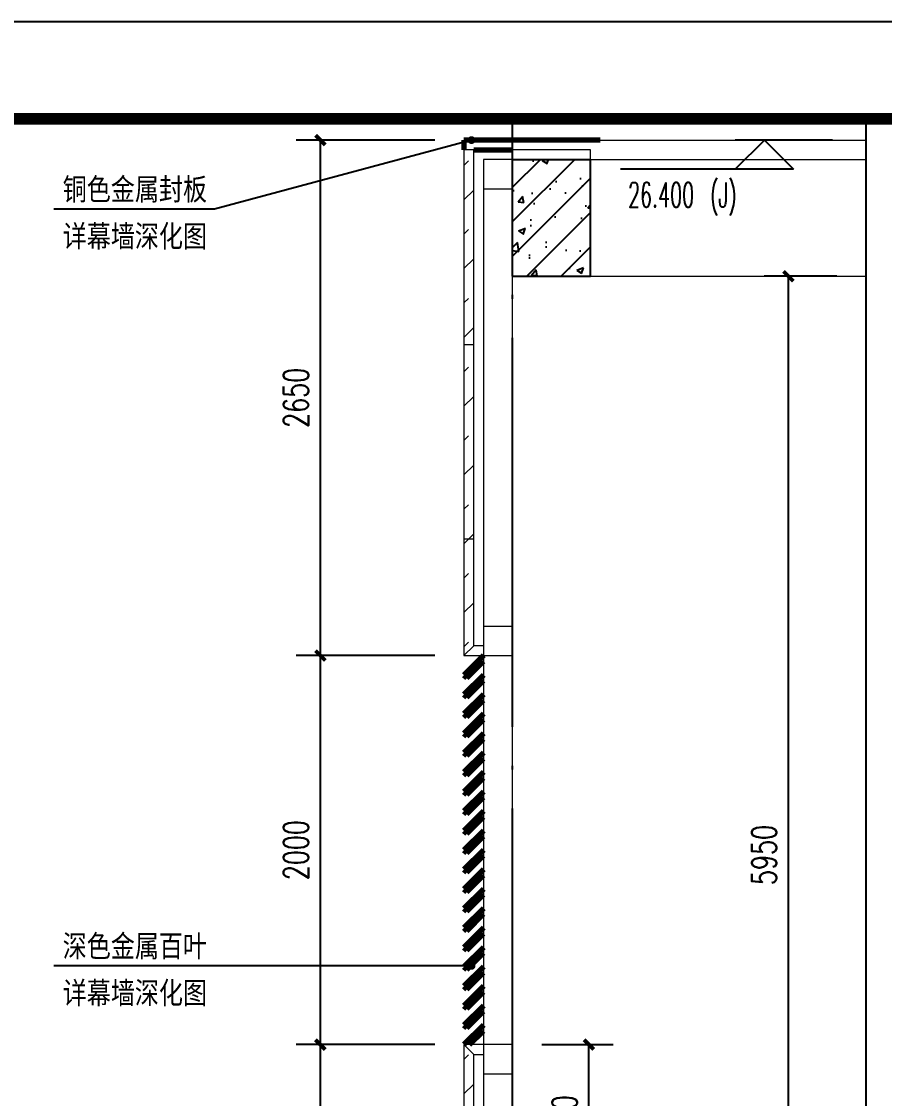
# Model space of a CAD drawing. Header units: millimetres. Extents: x 434053 to 1059003, y -2417481 to 936527.
# Drawn here: x 611028 to 615463, y -2231062 to -2225526 of the extents above; entities that cross this region are included whole.
import ezdxf

# ---------------------------------------------------------------- set-up
doc = ezdxf.new("R2010")
doc.units = ezdxf.units.MM
doc.header["$LTSCALE"] = 1000
doc.header["$MEASUREMENT"] = 0
doc.linetypes.add('DOTE', pattern=[2.42, 2, -0.2, 0.02, -0.2])
doc.layers.get('Defpoints').update_dxf_attribs({"color": 6})
for name, color, linetype in [('A-ANNO-DIMS', 3, 'Continuous'), ('A-ANNO-TTLB', 7, 'Continuous'), ('AXIS', 3, 'Continuous'), ('DIM_ELEV', 3, 'Continuous'), ('DIM_LEAD', 3, 'Continuous'), ('DOTE', 16, 'DOTE'), ('PUB_HATCH', 8, 'Continuous'), ('PUB_TEXT', 7, 'Continuous'), ('WALL', 5, 'Continuous')]:
    doc.layers.add(name, color=color, linetype=linetype)
for name, color, linetype, lineweight in [('A-DETL-0001', 4, 'Continuous', 15), ('A-GENM', 2, 'Continuous', 70), ('A-GENM-PROJ', 2, 'Continuous', 25), ('A-WALL', 5, 'Continuous', 35), ('Detail Items', 7, 'Continuous', 15)]:
    doc.layers.add(name, color=color, linetype=linetype, lineweight=lineweight)
doc.styles.add('_TCH_DIM', font='SIMPLEX.shx', dxfattribs={"width": 0.8, "height": 3, "bigfont": 'GBCBIG.shx'})
doc.styles.add('_TCH_DIM_T3', font='SIMPLEX', dxfattribs={"width": 0.705882, "bigfont": 'GBCBIG'})
doc.styles.add('宋体', font='', dxfattribs={"width": 0.8})
doc.styles.get('宋体').set_extended_font_data('SimSun')
doc.dimstyles.new('_TCH_ARCH&&50', dxfattribs={"dimtxt": 127.5, "dimasz": 50, "dimexe": 125, "dimexo": 150, "dimgap": 61.25, "dimtad": 1, "dimdec": 0, "dimzin": 0, "dimdsep": 46, "dimtxsty": '_TCH_DIM_T3', "dimblk": 'ARCHTICK', "dimcen": 0.09, "dimclrt": 7, "dimazin": 2, "dimtfac": 1, "dimtdec": 0, "dimtix": 1, "dimtmove": 2, "dimatfit": 3, "dimfxl": 1, "dimtolj": 1, "dimtzin": 0, "dimarcsym": 0})

# ---------------------------------------------------------------- blocks, each defined once
blk = doc.blocks.new('asdfdfsdh')
at = {"layer": 'A-ANNO-TTLB'}
blk.add_lwpolyline([(0, 42050), (29700, 42050), (29700, 0), (0, 0)], close=True, dxfattribs=at)
at = {"layer": 'A-ANNO-TTLB', "const_width": 60}
blk.add_lwpolyline([(500, 40800), (500, 500), (29200, 500), (29200, 40800)], close=True, dxfattribs=at)
blk = doc.blocks.new('ASDFADFGAF')
blk.add_lwpolyline([(0, 28700), (12350, 28700), (12350, 0), (0, 0)], close=True)
blk = doc.blocks.new('TRM-01 - TRM-01-1765373-810_PODIUM NW')
at = {"layer": 'A-GENM'}
for p, q in [((-107680.7, 23750), (-107780.7, 23650)), ((-107766.6, 23635.9), (-107680.7, 23721.7)), ((-107680.7, 23650), (-107780.7, 23550)), ((-107780.7, 23650), (-107766.6, 23635.9)), ((-107766.6, 23535.9), (-107680.7, 23621.7)), ((-107680.7, 23550), (-107780.7, 23450)), ((-107780.7, 23550), (-107766.6, 23535.9)), ((-107766.6, 23435.9), (-107680.7, 23521.7)), ((-107680.7, 23450), (-107780.7, 23350)), ((-107780.7, 23450), (-107766.6, 23435.9)), ((-107766.6, 23335.9), (-107680.7, 23421.7)), ((-107680.7, 23350), (-107780.7, 23250)), ((-107780.7, 23350), (-107766.6, 23335.9)), ((-107766.6, 23235.9), (-107680.7, 23321.7)), ((-107680.7, 23250), (-107780.7, 23150)), ((-107780.7, 23250), (-107766.6, 23235.9)), ((-107766.6, 23135.9), (-107680.7, 23221.7)), ((-107680.7, 23150), (-107780.7, 23050)), ((-107780.7, 23150), (-107766.6, 23135.9)), ((-107766.6, 23035.9), (-107680.7, 23121.7)), ((-107680.7, 23050), (-107780.7, 22950)), ((-107780.7, 23050), (-107766.6, 23035.9)), ((-107766.6, 22935.9), (-107680.7, 23021.7)), ((-107680.7, 22950), (-107780.7, 22850)), ((-107780.7, 22950), (-107766.6, 22935.9)), ((-107766.6, 22835.9), (-107680.7, 22921.7)), ((-107680.7, 22850), (-107780.7, 22750)), ((-107780.7, 22850), (-107766.6, 22835.9)), ((-107766.6, 22735.9), (-107680.7, 22821.7)), ((-107680.7, 22750), (-107780.7, 22650)), ((-107780.7, 22750), (-107766.6, 22735.9)), ((-107766.6, 22635.9), (-107680.7, 22721.7)), ((-107680.7, 22650), (-107780.7, 22550)), ((-107780.7, 22650), (-107766.6, 22635.9)), ((-107766.6, 22535.9), (-107680.7, 22621.7)), ((-107680.7, 22550), (-107780.7, 22450)), ((-107780.7, 22550), (-107766.6, 22535.9)), ((-107766.6, 22435.9), (-107680.7, 22521.7)), ((-107680.7, 22450), (-107780.7, 22350)), ((-107780.7, 22450), (-107766.6, 22435.9)), ((-107766.6, 22335.9), (-107680.7, 22421.7)), ((-107780.7, 22350), (-107766.6, 22335.9)), ((-107680.7, 22350), (-107780.7, 22250)), ((-107766.6, 22235.9), (-107680.7, 22321.7)), ((-107780.7, 22250), (-107766.6, 22235.9)), ((-107680.7, 22250), (-107780.7, 22150)), ((-107766.6, 22135.9), (-107680.7, 22221.7)), ((-107780.7, 22150), (-107766.6, 22135.9)), ((-107680.7, 22150), (-107780.7, 22050)), ((-107766.6, 22035.9), (-107680.7, 22121.7)), ((-107780.7, 22050), (-107766.6, 22035.9)), ((-107680.7, 22050), (-107780.7, 21950)), ((-107766.6, 21935.9), (-107680.7, 22021.7)), ((-107780.7, 21950), (-107766.6, 21935.9)), ((-107680.7, 21950), (-107780.7, 21850)), ((-107766.6, 21835.9), (-107680.7, 21921.7)), ((-107780.7, 21850), (-107766.6, 21835.9)), ((-107680.7, 21850), (-107780.7, 21750)), ((-107752.4, 21750), (-107680.7, 21821.7))]:
    blk.add_line(p, q, dxfattribs=at)
blk = doc.blocks.new('ASDGDSGF')
at = {"layer": 'Detail Items'}
h = blk.add_hatch(dxfattribs=at)
h.set_pattern_fill('FP_68', color=256, style=0, pattern_type=2)
h.set_pattern_definition([(45, (16438.46, 6181.81), (-176.7767, 176.7767), []), (45, (16438.46, 6358.6), (-176.7767, 176.7767), [125, -125])])
h.paths.add_polyline_path([(11697.3, 3681.8), (11697.3, 17381.8), (11747.3, 17381.8), (11747.3, 17431.8), (11647.3, 17431.8), (11647.3, 3681.8)])
h.paths.add_polyline_path([(11647.3, 19431.8), (11747.3, 19431.8), (11747.3, 19481.8), (11697.3, 19481.8), (11697.3, 22031.8), (11647.3, 22031.8), (11647.3, 20152.4)])
at = {"layer": 'A-DETL-0001'}
for p, q in [((11697.3, 22031.8), (11647.3, 22031.8)), ((11647.3, 22031.8), (11647.3, 19431.8)), ((11697.3, 19481.8), (11697.3, 22031.8)), ((11897.3, 21981.8), (11747.3, 21981.8)), ((11747.3, 21981.8), (11747.3, 21831.8)), ((12297.3, 22031.8), (11897.3, 22031.8)), ((11897.3, 22031.8), (11897.3, 21981.8)), ((11897.3, 21831.8), (11897.3, 21981.8)), ((12297.3, 21981.8), (12297.3, 22031.8)), ((11747.3, 21831.8), (11747.3, 19581.8)), ((11747.3, 21831.8), (11897.3, 21831.8)), ((11897.3, 19431.8), (11897.3, 21831.8)), ((11647.3, 21031.8), (11697.3, 21031.8)), ((11647.3, 20031.8), (11697.3, 20031.8)), ((11897.3, 19581.8), (11747.3, 19581.8)), ((11747.3, 19581.8), (11747.3, 19431.8)), ((11897.3, 19431.8), (11897.3, 19581.8)), ((11647.3, 19431.8), (11697.3, 19481.8)), ((11647.3, 19431.8), (11747.3, 19431.8)), ((11747.3, 19481.8), (11697.3, 19481.8)), ((11747.3, 19431.8), (11747.3, 17431.8)), ((11747.3, 19431.8), (11897.3, 19431.8)), ((11897.3, 17281.8), (11897.3, 19431.8)), ((11747.3, 17431.8), (11647.3, 17431.8)), ((11647.3, 17431.8), (11647.3, 3681.8)), ((11647.3, 17431.8), (11697.3, 17381.8)), ((11897.3, 17431.8), (11747.3, 17431.8)), ((11747.3, 17431.8), (11747.3, 17281.8)), ((11897.3, 17281.8), (11897.3, 17431.8)), ((11697.3, 3681.8), (11697.3, 17381.8)), ((11697.3, 17381.8), (11747.3, 17381.8)), ((11747.3, 17281.8), (11747.3, 15756.8)), ((11747.3, 17281.8), (11897.3, 17281.8)), ((11897.3, 15756.8), (11897.3, 17281.8))]:
    blk.add_line(p, q, dxfattribs=at)
at = {"layer": 'A-GENM'}
for p, q in [((12347.3, 22081.8), (11647.3, 22081.8)), ((11647.3, 22081.8), (11647.3, 22031.8)), ((11697.3, 22031.8), (11897.3, 22031.8))]:
    blk.add_line(p, q, dxfattribs=at)
at = {"layer": 'A-WALL'}
blk.add_line((11847.3, 22031.8), (11697.3, 22031.8), dxfattribs=at)
at = {"layer": 'A-GENM-PROJ'}
blk.add_blockref('TRM-01 - TRM-01-1765373-810_PODIUM NW', (119428, -4318.2), dxfattribs=at)
blk = doc.blocks.new('_ArchTick')
at = {"color": 0, "linetype": 'ByBlock', "const_width": 0.4}
blk.add_lwpolyline([(-0.5, -0.5), (0.5, 0.5)], dxfattribs=at)
blk = doc.blocks.new('*D873')
at = {"layer": 'A-ANNO-DIMS', "color": 0, "lineweight": -2, "transparency": 16777216}
for p, q in [((613701.8, -2230785.7), (614068.9, -2230785.7)), ((613943.9, -2231535.7), (613943.9, -2230785.7)), ((613701.8, -2231535.7), (614068.9, -2231535.7))]:
    blk.add_line(p, q, dxfattribs=at)
at = {"layer": 'Defpoints', "color": 0, "transparency": 16777216}
for p in [(613551.8, -2230785.7), (613943.9, -2230785.7), (613551.8, -2231535.7)]:
    blk.add_point(p, dxfattribs=at)
at = {"layer": 'A-ANNO-DIMS', "color": 0, "lineweight": -2, "transparency": 16777216, "xscale": 50, "yscale": 50, "zscale": 50}
for p, rotation in [((613943.9, -2230785.7), 90), ((613943.9, -2231535.7), 270)]:
    blk.add_blockref('_ArchTick', p, dxfattribs=dict(at, rotation=rotation))
at = {"layer": 'A-ANNO-DIMS', "color": 7, "transparency": 16777216, "insert": (613818.9, -2231160.7), "char_height": 127.5, "attachment_point": 5, "rotation": 90, "style": '_TCH_DIM_T3'}
blk.add_mtext('\\A1;750', dxfattribs=at)
blk = doc.blocks.new('*D874')
at = {"layer": 'A-ANNO-DIMS', "color": 0, "lineweight": -2, "transparency": 16777216}
for p, q in [((615217.9, -2226835.7), (614844.2, -2226835.7)), ((614969.2, -2232785.7), (614969.2, -2226835.7)), ((615217.9, -2232785.7), (614844.2, -2232785.7))]:
    blk.add_line(p, q, dxfattribs=at)
at = {"layer": 'Defpoints', "color": 0, "transparency": 16777216}
for p in [(614969.2, -2226835.7), (615367.9, -2226835.7), (615367.9, -2232785.7)]:
    blk.add_point(p, dxfattribs=at)
at = {"layer": 'A-ANNO-DIMS', "color": 0, "lineweight": -2, "transparency": 16777216, "xscale": 50, "yscale": 50, "zscale": 50}
for p, rotation in [((614969.2, -2226835.7), 90), ((614969.2, -2232785.7), 270)]:
    blk.add_blockref('_ArchTick', p, dxfattribs=dict(at, rotation=rotation))
at = {"layer": 'A-ANNO-DIMS', "color": 7, "transparency": 16777216, "insert": (614844.2, -2229810.7), "char_height": 127.5, "attachment_point": 5, "rotation": 90, "style": '_TCH_DIM_T3'}
blk.add_mtext('\\A1;5950', dxfattribs=at)
blk = doc.blocks.new('*D875')
at = {"layer": 'A-ANNO-DIMS', "color": 0, "lineweight": -2, "transparency": 16777216}
for p, q in [((613151.8, -2226135.7), (612438.6, -2226135.7)), ((612563.6, -2228785.7), (612563.6, -2226135.7)), ((613151.8, -2228785.7), (612438.6, -2228785.7))]:
    blk.add_line(p, q, dxfattribs=at)
at = {"layer": 'Defpoints', "color": 0, "transparency": 16777216}
for p in [(612563.6, -2226135.7), (613301.8, -2226135.7), (613301.8, -2228785.7)]:
    blk.add_point(p, dxfattribs=at)
at = {"layer": 'A-ANNO-DIMS', "color": 0, "lineweight": -2, "transparency": 16777216, "xscale": 50, "yscale": 50, "zscale": 50}
for p, rotation in [((612563.6, -2226135.7), 90), ((612563.6, -2228785.7), 270)]:
    blk.add_blockref('_ArchTick', p, dxfattribs=dict(at, rotation=rotation))
at = {"layer": 'A-ANNO-DIMS', "color": 7, "transparency": 16777216, "insert": (612438.6, -2227460.7), "char_height": 127.5, "attachment_point": 5, "rotation": 90, "style": '_TCH_DIM_T3'}
blk.add_mtext('\\A1;2650', dxfattribs=at)
blk = doc.blocks.new('*D876')
at = {"layer": 'A-ANNO-DIMS', "color": 0, "lineweight": -2, "transparency": 16777216}
for p, q in [((613151.8, -2228785.7), (612438.6, -2228785.7)), ((612563.6, -2230785.7), (612563.6, -2228785.7)), ((613151.8, -2230785.7), (612438.6, -2230785.7))]:
    blk.add_line(p, q, dxfattribs=at)
at = {"layer": 'Defpoints', "color": 0, "transparency": 16777216}
for p in [(612563.6, -2228785.7), (613301.8, -2228785.7), (613301.8, -2230785.7)]:
    blk.add_point(p, dxfattribs=at)
at = {"layer": 'A-ANNO-DIMS', "color": 0, "lineweight": -2, "transparency": 16777216, "xscale": 50, "yscale": 50, "zscale": 50}
for p, rotation in [((612563.6, -2228785.7), 90), ((612563.6, -2230785.7), 270)]:
    blk.add_blockref('_ArchTick', p, dxfattribs=dict(at, rotation=rotation))
at = {"layer": 'A-ANNO-DIMS', "color": 7, "transparency": 16777216, "insert": (612438.6, -2229785.7), "char_height": 127.5, "attachment_point": 5, "rotation": 90, "style": '_TCH_DIM_T3'}
blk.add_mtext('\\A1;2000', dxfattribs=at)
blk = doc.blocks.new('*D877')
at = {"layer": 'A-ANNO-DIMS', "color": 0, "lineweight": -2, "transparency": 16777216}
for p, q in [((613151.8, -2230785.7), (612438.6, -2230785.7)), ((612563.6, -2232535.3), (612563.6, -2230785.7)), ((613151.8, -2232535.3), (612438.6, -2232535.3))]:
    blk.add_line(p, q, dxfattribs=at)
at = {"layer": 'Defpoints', "color": 0, "transparency": 16777216}
for p in [(612563.6, -2230785.7), (613301.8, -2230785.7), (613301.8, -2232535.3)]:
    blk.add_point(p, dxfattribs=at)
at = {"layer": 'A-ANNO-DIMS', "color": 0, "lineweight": -2, "transparency": 16777216, "xscale": 50, "yscale": 50, "zscale": 50}
for p, rotation in [((612563.6, -2230785.7), 90), ((612563.6, -2232535.3), 270)]:
    blk.add_blockref('_ArchTick', p, dxfattribs=dict(at, rotation=rotation))
at = {"layer": 'A-ANNO-DIMS', "color": 7, "transparency": 16777216, "insert": (612438.6, -2231660.5), "char_height": 127.5, "attachment_point": 5, "rotation": 90, "style": '_TCH_DIM_T3'}
blk.add_mtext('\\A1;1750', dxfattribs=at)

msp = doc.modelspace()

# ---------------------------------------------------------------- hatches: boundary and pattern name
at = {"layer": 'PUB_HATCH'}
h = msp.add_hatch(dxfattribs=at)
h.set_pattern_fill('钢筋混凝土', color=256, scale=50, style=0)
h.set_pattern_definition([(45, (-1713816.56, -1462982.77), (-88.3883476, 88.3883476), []), (50, (-1713816.56, -1462982.77), (358.63009, -31.376067), [37.5, -412.5]), (355, (-1713816.56, -1462982.77), (-69.375667, 376.096067), [30, -330]), (100.4514, (-1713786.68, -1462985.4), (289.25469, 344.71977), [31.870095, -350.571056]), (46.1842, (-1713816.56, -1462882.77), (533.620524, -82.75951), [56.25, -618.75]), (96.6356, (-1713772.1, -1462889.67), (467.33135, 487.05894), [47.80514, -525.8565]), (351.1842, (-1713816.56, -1462882.77), (467.33097, 487.0593), [45, -495]), (21, (-1713766.56, -1462907.77), (298.453526, -201.309445), [37.5, -412.5]), (326, (-1713766.56, -1462907.77), (121.657666, 362.57502), [30, -330]), (71.4514, (-1713741.7, -1462924.55), (420.111314, 161.26525), [31.870095, -350.571056]), (37.5, (-1713816.56, -1462982.77), (6.0799277, 166.446927), [0, -326, 0, -335, 0, -331.25]), (7.5, (-1713816.56, -1462982.77), (131.534769, 197.205856), [0, -191, 0, -318.5, 0, -126.25]), (327.5, (-1713928.06, -1462982.77), (266.911218, -11.277436), [0, -125, 0, -390, 0, -517.5]), (317.5, (-1713978.06, -1462982.77), (291.593085, 50.052491), [0, -162.5, 0, -259, 0, -367.5])])
h.paths.add_polyline_path([(613951.8, -2226835.7), (613951.8, -2226235.7), (613551.8, -2226235.7), (613551.8, -2226835.7)])

# ---------------------------------------------------------------- linework, layer by layer
at = {"layer": 'A-DETL-0001', "color": 2}
for p, q in [((613696.8, -2226135.7), (615367.9, -2226135.7)), ((613696.8, -2226235.7), (615367.9, -2226235.7)), ((613551.8, -2226835.7), (615367.9, -2226835.7))]:
    msp.add_line(p, q, dxfattribs=at)
at = {"layer": 'AXIS'}
msp.add_lwpolyline([(605651.8, -2226035.7), (615367.9, -2226035.7), (615367.9, -2253351.7), (605651.8, -2253351.7)], close=True, dxfattribs=at)
at = {"layer": 'DIM_ELEV'}
for p, q in [((614846.1, -2226135.7), (614696.1, -2226285.7)), ((615196.1, -2226135.7), (614696.1, -2226135.7)), ((614846.1, -2226135.7), (614996.1, -2226285.7)), ((614996.1, -2226285.7), (614106.5, -2226285.7))]:
    msp.add_line(p, q, dxfattribs=at)
at = {"layer": 'DIM_LEAD'}
for p, q in [((613340.6, -2226135.7), (612019.3, -2226490.9)), ((612019.3, -2226490.9), (611194.3, -2226490.9)), ((612019.3, -2230380.8), (611194.3, -2230380.8)), ((613340.6, -2230380.8), (612019.3, -2230380.8))]:
    msp.add_line(p, q, dxfattribs=at)
at = {"layer": 'DIM_LEAD', "const_width": 20}
for points in [[(613350.3, -2226133.1, 1), (613330.9, -2226138.3, 1)], [(613350.6, -2230380.8, 1), (613330.6, -2230380.8, 1)]]:
    msp.add_lwpolyline(points, format="xyb", close=True, dxfattribs=at)
at = {"layer": 'DOTE'}
msp.add_line((613551.8, -2253351.7), (613551.8, -2226035.7), dxfattribs=at)
at = {"layer": 'WALL'}
for p, q in [((613551.8, -2226835.7), (613551.8, -2226235.7)), ((613551.8, -2226235.7), (613951.8, -2226235.7)), ((613951.8, -2226835.7), (613951.8, -2226235.7)), ((613551.8, -2226835.7), (613951.8, -2226835.7))]:
    msp.add_line(p, q, dxfattribs=at)

# ---------------------------------------------------------------- block references
at = {"rotation": 90}
msp.add_blockref('asdfdfsdh', (620850.9, -2255226.3), dxfattribs=at)
for name, p in [('ASDFADFGAF', (604750.9, -2254726.3)), ('ASDGDSGF', (601654.5, -2248217.5))]:
    msp.add_blockref(name, p)

# ---------------------------------------------------------------- texts
at = {"layer": 'PUB_TEXT'}
for s, height, style, width, p in [('铜色金属封板', 113.29, '宋体', 0.8, (611239.3, -2226444.6)), ('26.400', 127.5, '_TCH_DIM', 0.564706, (614145, -2226480.7)), ('(J)', 127.5, '_TCH_DIM', 0.564706, (614566.6, -2226480.7)), ('详幕墙深化图', 113.29, '宋体', 0.8, (611239.3, -2226685.9)), ('深色金属百叶', 113.29, '宋体', 0.8, (611239.3, -2230335.2)), ('详幕墙深化图', 113.29, '宋体', 0.8, (611239.3, -2230575.8))]:
    msp.add_text(s, height=height, dxfattribs=dict(at, style=style, width=width)).set_placement(p)

# ---------------------------------------------------------------- dimensions: what is measured, and where the dimension line sits
at = {"layer": 'A-ANNO-DIMS'}
for p1, p2, distance, picture, middle in [((613301.8, -2228785.7), (613301.8, -2226135.7), 738.2, '*D875', (612438.6, -2227460.7)), ((615367.9, -2232785.7), (615367.9, -2226835.7), 398.7, '*D874', (614844.2, -2229810.7)), ((613301.8, -2230785.7), (613301.8, -2228785.7), 738.2, '*D876', (612438.6, -2229785.7)), ((613301.8, -2232535.3), (613301.8, -2230785.7), 738.2, '*D877', (612438.6, -2231660.5)), ((613551.8, -2231535.7), (613551.8, -2230785.7), -392.1, '*D873', (613818.9, -2231160.7))]:
    dim = msp.add_aligned_dim(p1=p1, p2=p2, distance=distance, dimstyle='_TCH_ARCH&&50', dxfattribs=at)
    dim.commit()
    dim.dimension.update_dxf_attribs({"geometry": picture, "text_midpoint": middle})

doc.saveas('drawing.dxf')
